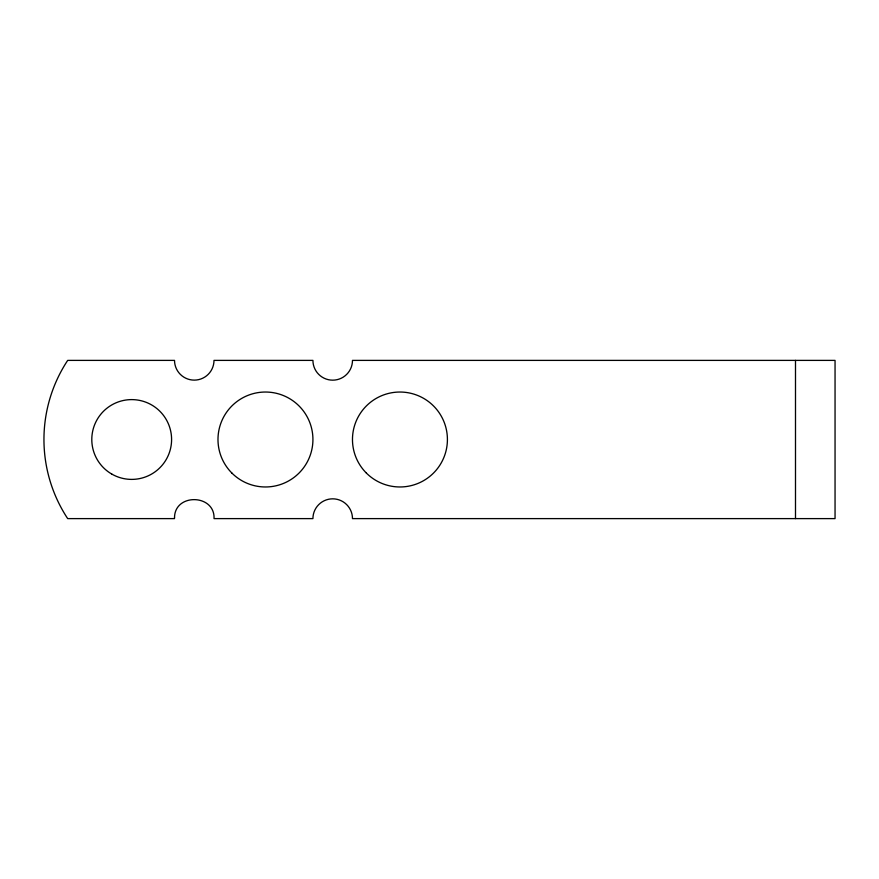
<?xml version="1.0" encoding="UTF-8"?>
<svg xmlns="http://www.w3.org/2000/svg" width="879" height="879" viewBox="0 0 879 879"><rect width="100%" height="100%" fill="white"/><g stroke="black" fill="none" stroke-linecap="round" stroke-linejoin="round"><path stroke-width="1.32" d="M795.495 360.39L795.495 518.61M174.525 517.346L174.481 518.61L67.683 518.61A143.716 143.716 0 0 1 67.683 360.39L174.525 360.39A19.734 19.734 0 0 0 194.259 380.124A19.734 19.734 0 0 0 213.993 360.39L312.924 360.39A19.777 19.777 0 0 0 332.701 380.167A19.777 19.777 0 0 0 352.479 360.39L835.05 360.39L835.05 518.61L352.479 518.61A19.777 19.777 0 0 0 332.701 498.832A19.777 19.777 0 0 0 312.924 518.61L214.036 518.61C215.124 494.152 175.009 492.921 174.525 517.346M111.754 474.056A39.896 39.896 0 0 0 171.592 439.5A39.896 39.896 0 0 0 111.754 404.944A39.896 39.896 0 0 0 111.754 474.056M231.891 473.067A47.466 47.466 0 0 0 311.309 451.784A47.466 47.466 0 0 0 253.174 393.649A47.466 47.466 0 0 0 231.891 473.067M366.378 473.067A47.466 47.466 0 0 0 445.796 451.784A47.466 47.466 0 0 0 387.661 393.649A47.466 47.466 0 0 0 366.378 473.067"/></g></svg>
